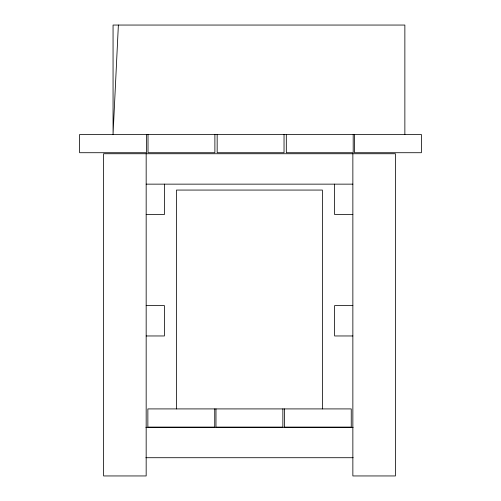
<?xml version="1.0" encoding="UTF-8"?>
<svg xmlns="http://www.w3.org/2000/svg" width="501" height="501" viewBox="0 0 501 501"><rect width="100%" height="100%" fill="white"/><g stroke="black" fill="none" stroke-linecap="round" stroke-linejoin="round"><path stroke-width="0.75" d="M118.374 25.05L113.057 134.481L113.057 25.05L404.864 25.05L404.864 134.481M146.167 184.143L352.861 184.143M146.167 214.534L164.403 214.534L164.403 184.143M352.861 214.534L334.624 214.534L334.624 184.143M146.167 305.566L164.403 305.566L164.403 335.964L146.167 335.964M352.861 305.566L334.624 305.566L334.624 335.964L352.861 335.964M145.854 427.315L353.174 427.315M145.854 457.714L353.174 457.714M354.508 134.481L354.508 152.717L421.379 152.717L421.379 134.481L79.621 134.481L79.621 152.717L146.492 152.717L146.492 134.481M353.192 134.481L353.192 152.717L286.315 152.717L286.315 134.481M352.861 153.744L352.861 475.95L395.421 475.95L395.421 153.744L103.607 153.744L103.607 475.95L146.167 475.95L146.167 153.744M322.375 408.916L322.375 190.061L176.471 190.061L176.471 408.916M284.374 408.916L284.374 427.153L351.251 427.153L351.251 408.916L147.864 408.916L147.864 427.153L214.735 427.153L214.735 408.916M284.036 134.481L284.036 152.717L217.165 152.717L217.165 134.481M282.858 408.916L282.858 427.153L215.981 427.153L215.981 408.916M214.885 134.481L214.885 152.717L148.014 152.717L148.014 134.481"/></g></svg>
